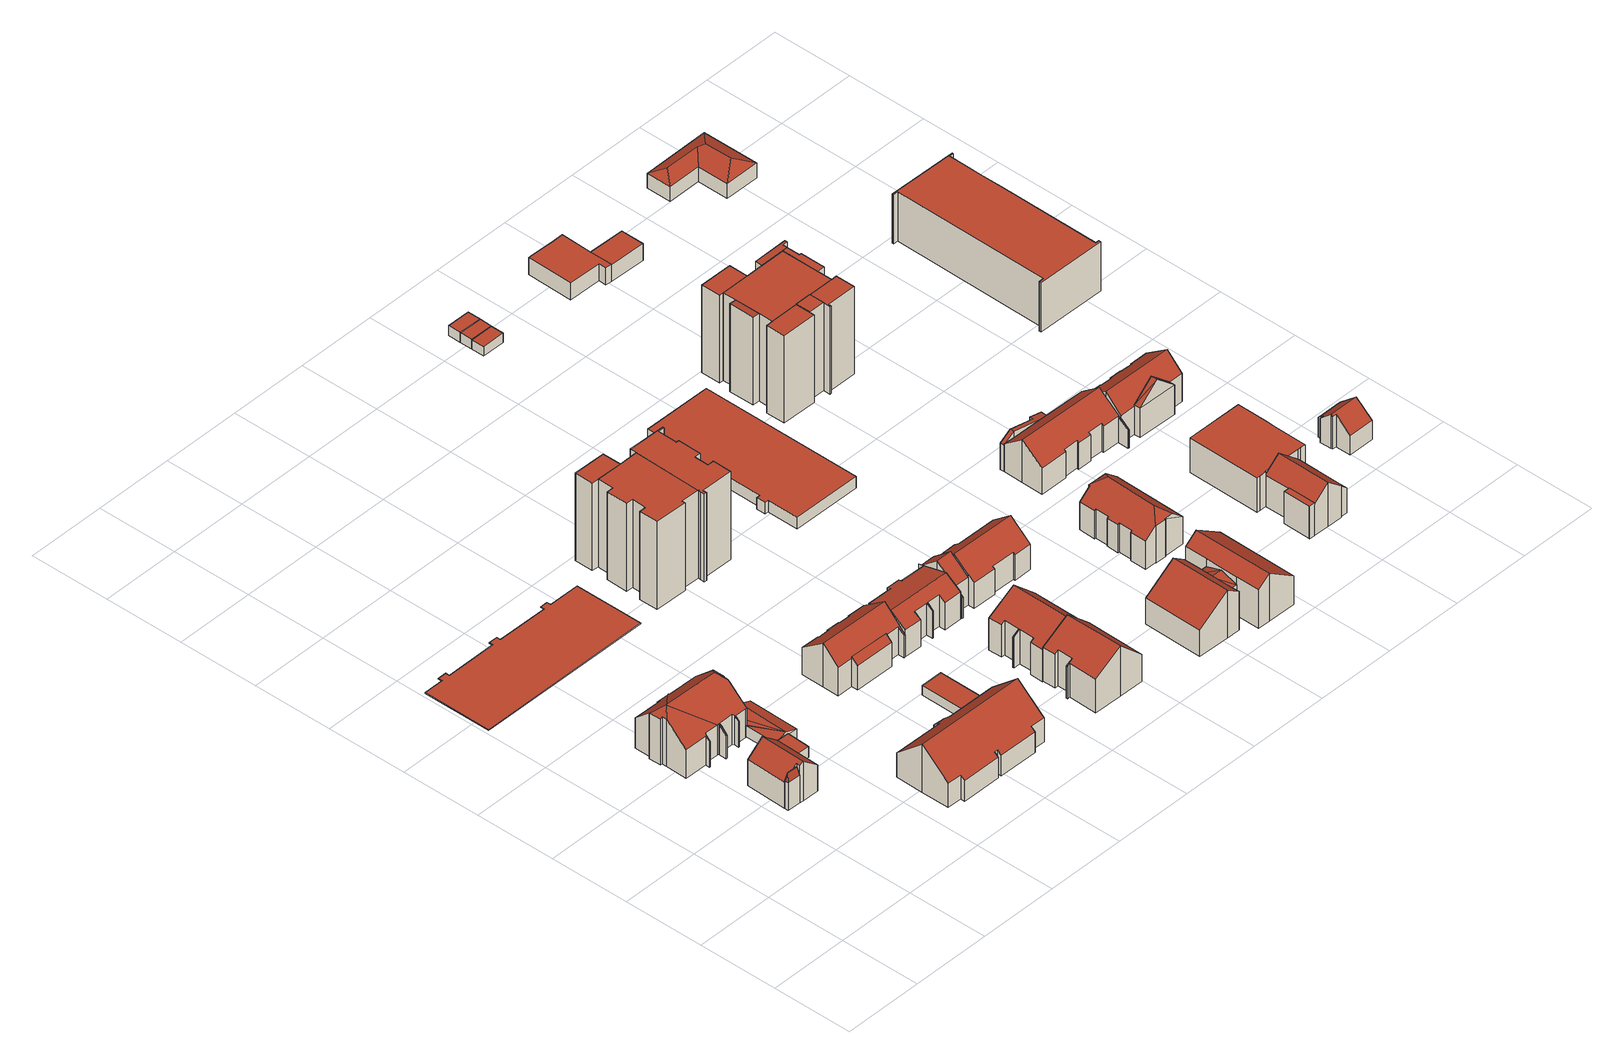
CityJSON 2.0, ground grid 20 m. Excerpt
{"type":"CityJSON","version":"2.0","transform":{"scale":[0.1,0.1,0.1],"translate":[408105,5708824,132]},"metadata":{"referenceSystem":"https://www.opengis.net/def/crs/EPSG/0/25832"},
"CityObjects":{
"building1":{"type":"Building","attributes":{"Gemeindeschluessel":"05978036","Geometrietyp2DReferenz":"3000","function":"31001_1000"},"children":["building1-1","building1-2"]},
"building1-1":{"type":"BuildingPart","attributes":{"roofType":"5000","measuredHeight":9.43},"parents":["building1"],"geometry":[{"type":"MultiSurface","lod":"2","boundaries":[[[0,1,2,3,4]],[[5,0,4,6]],[[7,5,8]],[[9,7,8,10,1]],[[9,1,0]],[[7,9,0,5]],[[4,3,11,6]],[[10,2,1]],[[11,3,2,10,8]],[[6,11,8,5]]],"semantics":{"surfaces":[{"type":"WallSurface"},{"type":"RoofSurface"},{"type":"GroundSurface"},{"type":"ClosureSurface"}],"values":[0,0,1,1,1,1,2,0,3,3]}}]},
"building1-2":{"type":"BuildingPart","attributes":{"roofType":"3100","measuredHeight":10.27},"parents":["building1"],"geometry":[{"type":"MultiSurface","lod":"2","boundaries":[[[12,13,5,6,14]],[[2,15,16,3]],[[15,17,18,16]],[[17,19,20,18]],[[19,21,22,20]],[[21,12,14,22]],[[17,15,2,10,23,13,12]],[[12,21,19,17]],[[14,6,11,3,16,18,20,22]],[[8,5,13,23]],[[8,11,6,5]],[[10,8,23]],[[2,3,11,8,10]]],"semantics":{"surfaces":[{"type":"WallSurface"},{"type":"RoofSurface"},{"type":"GroundSurface"},{"type":"ClosureSurface"}],"values":[0,0,0,0,0,0,1,1,2,0,3,0,3]}}]},
"building2":{"type":"Building","attributes":{"Gemeindeschluessel":"05978036","Geometrietyp2DReferenz":"3000","function":"31001_1000","roofType":"3300","measuredHeight":13.8},"geometry":[{"type":"MultiSurface","lod":"2","boundaries":[[[24,25,26,27]],[[25,28,29,26]],[[28,30,31,29]],[[30,32,33,31]],[[32,34,35,33]],[[34,36,37,35]],[[36,38,39,37]],[[38,40,41,39]],[[40,42,43,41]],[[42,44,45,43]],[[44,46,47,45]],[[46,48,49,47]],[[48,50,51,49]],[[50,52,53,51]],[[52,54,55,53]],[[54,56,57,55]],[[56,58,59,57]],[[58,60,61,59]],[[60,62,63,61]],[[62,64,65,63]],[[64,66,67,65]],[[66,68,69,67]],[[68,70,71,69]],[[70,72,73,71]],[[72,74,75,73]],[[74,76,77,75]],[[76,78,79,77]],[[78,80,81,79]],[[80,82,83,81]],[[82,84,85,83]],[[84,86,87,85]],[[86,88,89,87]],[[88,90,91,89]],[[90,92,93,91]],[[92,94,95,93]],[[94,96,97,95]],[[96,98,99,97]],[[98,100,101,99]],[[100,102,103,101]],[[102,24,27,103]],[[68,66,64,62,60,104]],[[38,36,34,32,105]],[[60,58,56,54,52,105,104]],[[52,50,48,46,44,42,40,38,105]],[[98,96,94,88,86,84,82,80,78,76,74,72,70,68,104,105]],[[94,92,90,88]],[[32,30,28,25,24,102,100,98,105]],[[27,26,29,31,33,35,37,39,41,43,45,47,49,51,53,55,57,59,61,63,65,67,69,71,73,75,77,79,81,83,85,87,89,91,93,95,97,99,101,103]]],"semantics":{"surfaces":[{"type":"WallSurface"},{"type":"RoofSurface"},{"type":"GroundSurface"}],"values":[0,0,0,0,0,0,0,0,0,0,0,0,0,0,0,0,0,0,0,0,0,0,0,0,0,0,0,0,0,0,0,0,0,0,0,0,0,0,0,0,1,1,1,1,1,1,1,2]}}]},
"building3":{"type":"Building","attributes":{"Gemeindeschluessel":"05978036","Geometrietyp2DReferenz":"3000","function":"31001_2460","roofType":"1000","measuredHeight":2.79},"geometry":[{"type":"MultiSurface","lod":"2","boundaries":[[[106,107,108,109]],[[107,110,111,108]],[[110,112,113,111]],[[112,106,109,113]],[[112,110,107,106]],[[109,108,111,113]]],"semantics":{"surfaces":[{"type":"WallSurface"},{"type":"RoofSurface"},{"type":"GroundSurface"}],"values":[0,0,0,0,1,2]}}]},
"building4":{"type":"Building","attributes":{"Gemeindeschluessel":"05978036","Geometrietyp2DReferenz":"3000","function":"31001_2460","roofType":"5000","measuredHeight":3.88},"geometry":[{"type":"MultiSurface","lod":"2","boundaries":[[[114,115,116,117]],[[115,118,119,116]],[[118,120,121,119]],[[120,122,123,121]],[[122,124,125,123]],[[124,114,117,125]],[[122,120,126,127]],[[118,127,126]],[[115,127,118]],[[114,127,115]],[[127,114,124]],[[120,118,126]],[[124,122,127]],[[117,116,119,121,123,125]]],"semantics":{"surfaces":[{"type":"WallSurface"},{"type":"RoofSurface"},{"type":"GroundSurface"}],"values":[0,0,0,0,0,0,1,1,1,1,1,0,0,2]}}]},
"building5":{"type":"Building","attributes":{"Gemeindeschluessel":"05978036","Geometrietyp2DReferenz":"3000","function":"31001_2460","roofType":"1000","measuredHeight":0.165},"geometry":[{"type":"MultiSurface","lod":"2","boundaries":[[[128,129,130,131]],[[129,132,133,130]],[[132,134,135,133]],[[134,136,137,135]],[[136,138,139,137]],[[138,140,141,139]],[[140,142,143,141]],[[142,144,145,143]],[[144,146,147,145]],[[146,148,149,147]],[[148,150,151,149]],[[150,152,153,151]],[[152,154,155,153]],[[154,156,157,155]],[[156,158,159,157]],[[158,128,131,159]],[[158,156,154,152,150,148,146,144,142,140,138,136,134,132,129,128]],[[131,130,133,135,137,139,141,143,145,147,149,151,153,155,157,159]]],"semantics":{"surfaces":[{"type":"WallSurface"},{"type":"RoofSurface"},{"type":"GroundSurface"}],"values":[0,0,0,0,0,0,0,0,0,0,0,0,0,0,0,0,1,2]}}]},
"building6":{"type":"Building","attributes":{"Gemeindeschluessel":"05978036","Geometrietyp2DReferenz":"3000","function":"31001_1000","roofType":"3100","measuredHeight":12.47},"geometry":[{"type":"MultiSurface","lod":"2","boundaries":[[[160,161,162,163]],[[161,164,165,162]],[[164,166,167,165]],[[166,168,169,167]],[[168,170,171,169]],[[170,172,173,171]],[[172,174,175,173]],[[174,176,177,175]],[[176,178,179,177]],[[178,180,181,179]],[[180,182,183,181]],[[182,184,185,183]],[[184,186,187,185]],[[186,188,189,187]],[[188,190,191,189]],[[190,192,193,191]],[[192,194,195,193]],[[194,160,163,195]],[[190,188,186,184,182,180,178,176,174,172,170,168]],[[168,166,164,161,160,194,192,190]],[[163,162,165,167,169,171,173,175,177,179,181,183,185,187,189,191,193,195]]],"semantics":{"surfaces":[{"type":"WallSurface"},{"type":"RoofSurface"},{"type":"GroundSurface"}],"values":[0,0,0,0,0,0,0,0,0,0,0,0,0,0,0,0,0,0,1,1,2]}}]},
"building7":{"type":"Building","attributes":{"Gemeindeschluessel":"05978036","Geometrietyp2DReferenz":"3000","function":"31001_2460","roofType":"1000","measuredHeight":2.37},"geometry":[{"type":"MultiSurface","lod":"2","boundaries":[[[196,197,198,199]],[[197,200,201,198]],[[200,202,203,201]],[[202,196,199,203]],[[202,200,197,196]],[[199,198,201,203]]],"semantics":{"surfaces":[{"type":"WallSurface"},{"type":"RoofSurface"},{"type":"GroundSurface"}],"values":[0,0,0,0,1,2]}}]},
"building8":{"type":"Building","attributes":{"Gemeindeschluessel":"05978036","Geometrietyp2DReferenz":"3000","function":"31001_1000"},"children":["building8-1","building8-2"]},
"building8-1":{"type":"BuildingPart","attributes":{"roofType":"2100","measuredHeight":7.64},"parents":["building8"],"geometry":[{"type":"MultiSurface","lod":"2","boundaries":[[[204,205,206,207,208]],[[209,210,211,212,213]],[[210,204,208,211]],[[210,209,205,204]],[[208,207,212,211]],[[213,206,205,209]],[[213,212,207,206]]],"semantics":{"surfaces":[{"type":"WallSurface"},{"type":"RoofSurface"},{"type":"GroundSurface"},{"type":"ClosureSurface"}],"values":[0,0,0,1,2,0,3]}}]},
"building8-2":{"type":"BuildingPart","attributes":{"roofType":"3100","measuredHeight":11.17},"parents":["building8"],"geometry":[{"type":"MultiSurface","lod":"2","boundaries":[[[214,213,212,215]],[[206,216,217,207]],[[216,218,219,217]],[[218,220,221,219]],[[220,222,223,221]],[[222,224,225,223]],[[224,226,227,225]],[[226,228,229,227]],[[228,230,231,229]],[[230,232,233,231]],[[232,234,235,233]],[[234,236,237,235]],[[236,238,239,237]],[[238,240,241,239]],[[240,242,243,241]],[[242,244,245,243]],[[244,246,247,245]],[[246,214,215,247]],[[242,240,238,236,234,232,230,228,226,224,222,220,218]],[[218,216,206,213,214,246,244,242]],[[215,212,207,217,219,221,223,225,227,229,231,233,235,237,239,241,243,245,247]],[[207,212,213,206]]],"semantics":{"surfaces":[{"type":"WallSurface"},{"type":"RoofSurface"},{"type":"GroundSurface"},{"type":"ClosureSurface"}],"values":[0,0,0,0,0,0,0,0,0,0,0,0,0,0,0,0,0,0,1,1,2,3]}}]},
"building9":{"type":"Building","attributes":{"Gemeindeschluessel":"05978036","Geometrietyp2DReferenz":"3000","function":"31001_1000"},"children":["building9-1","building9-2","building9-3"]},
"building9-1":{"type":"BuildingPart","attributes":{"roofType":"1000","measuredHeight":22.79},"parents":["building9"],"geometry":[{"type":"MultiSurface","lod":"2","boundaries":[[[248,249,250,251]],[[249,252,253,250]],[[252,254,255,253]],[[254,256,257,255]],[[256,258,259,257]],[[258,260,261,259]],[[260,262,263,261]],[[262,264,265,263]],[[264,266,267,265]],[[266,268,269,267]],[[268,270,271,269]],[[270,272,273,271]],[[272,274,275,273]],[[274,276,277,275]],[[274,272,270,268,266,264,262,260,258,256,254,252,249,248,278,276]],[[277,279,251,250,253,255,257,259,261,263,265,267,269,271,273,275]],[[279,277,276,278]],[[251,279,278,248]]],"semantics":{"surfaces":[{"type":"WallSurface"},{"type":"RoofSurface"},{"type":"GroundSurface"},{"type":"ClosureSurface"}],"values":[0,0,0,0,0,0,0,0,0,0,0,0,0,0,1,2,0,3]}}]},
"building9-2":{"type":"BuildingPart","attributes":{"roofType":"1000","measuredHeight":22.76},"parents":["building9"],"geometry":[{"type":"MultiSurface","lod":"2","boundaries":[[[280,281,282,283]],[[281,284,285,282]],[[286,287,288,289]],[[287,280,283,288]],[[287,286,284,281,280]],[[283,282,285,289,288]],[[289,285,284,286]]],"semantics":{"surfaces":[{"type":"WallSurface"},{"type":"RoofSurface"},{"type":"GroundSurface"},{"type":"ClosureSurface"}],"values":[0,0,0,0,1,2,3]}}]},
"building9-3":{"type":"BuildingPart","attributes":{"roofType":"1000","measuredHeight":22.84},"parents":["building9"],"geometry":[{"type":"MultiSurface","lod":"2","boundaries":[[[290,285,284]],[[290,248,251,285]],[[291,292,279,278]],[[291,293,294,292]],[[293,295,296,294]],[[295,297,298,296]],[[297,299,300,298]],[[299,301,302,300]],[[301,303,304,302]],[[303,305,306,304]],[[305,307,308,306]],[[307,309,310,308]],[[309,311,286,289,310]],[[311,309,307,305,303,301,299,297,295,293,291,278,248,290]],[[285,251,279,292,294,296,298,300,302,304,306,308,310,289]],[[279,251,248,278]],[[284,286,311,290]],[[284,285,289,286]]],"semantics":{"surfaces":[{"type":"WallSurface"},{"type":"RoofSurface"},{"type":"GroundSurface"},{"type":"ClosureSurface"}],"values":[0,0,0,0,0,0,0,0,0,0,0,0,0,1,2,3,0,3]}}]},
"building10":{"type":"Building","attributes":{"Gemeindeschluessel":"05978036","Geometrietyp2DReferenz":"3000","function":"31001_1000","roofType":"3100","measuredHeight":12.95},"geometry":[{"type":"MultiSurface","lod":"2","boundaries":[[[312,313,314,315]],[[313,316,317,314]],[[316,318,319,317]],[[318,320,321,319]],[[320,322,323,321]],[[322,324,325,323]],[[324,326,327,325]],[[326,328,329,327]],[[328,330,331,329]],[[330,332,333,331]],[[332,334,335,333]],[[334,312,315,335]],[[330,328,326,324]],[[324,322,320,318,316,313,312,334,332,330]],[[315,314,317,319,321,323,325,327,329,331,333,335]]],"semantics":{"surfaces":[{"type":"WallSurface"},{"type":"RoofSurface"},{"type":"GroundSurface"}],"values":[0,0,0,0,0,0,0,0,0,0,0,0,1,1,2]}}]},
"building11":{"type":"Building","attributes":{"Gemeindeschluessel":"05978036","Geometrietyp2DReferenz":"3000","function":"31001_1000","roofType":"3100","measuredHeight":9.75},"geometry":[{"type":"MultiSurface","lod":"2","boundaries":[[[336,337,338,339]],[[337,340,341,338]],[[340,342,343,341]],[[342,344,345,343]],[[344,346,347,345]],[[346,348,349,347]],[[348,350,245,349]],[[350,351,352,245]],[[351,353,241,352]],[[353,354,355,241]],[[354,356,357,355]],[[356,358,359,357]],[[358,360,361,359]],[[360,362,363,361]],[[362,364,365,363]],[[364,366,367,365]],[[366,368,369,367]],[[368,370,371,369]],[[370,372,373,371]],[[372,336,339,373]],[[368,366,364,362,360,358,356,354,353,351]],[[351,350,348,346,344,342,340,337,336,372,370,368]],[[339,338,341,343,345,347,349,245,352,241,355,357,359,361,363,365,367,369,371,373]]],"semantics":{"surfaces":[{"type":"WallSurface"},{"type":"RoofSurface"},{"type":"GroundSurface"}],"values":[0,0,0,0,0,0,0,0,0,0,0,0,0,0,0,0,0,0,0,0,1,1,2]}}]},
"building12":{"type":"Building","attributes":{"Gemeindeschluessel":"05978036","Geometrietyp2DReferenz":"3000","function":"31001_1000","roofType":"3100","measuredHeight":12.45},"geometry":[{"type":"MultiSurface","lod":"2","boundaries":[[[374,375,376,377]],[[375,378,379,376]],[[378,380,381,379]],[[380,382,383,381]],[[382,384,385,383]],[[384,386,387,385]],[[386,388,389,387]],[[388,390,391,389]],[[390,392,393,391]],[[392,394,395,393]],[[394,396,397,395]],[[396,398,399,397]],[[398,400,401,399]],[[400,374,377,401]],[[396,394,392,390]],[[390,388,386,384,382,380,378,375,374,400,398,396]],[[377,376,379,381,383,385,387,389,391,393,395,397,399,401]]],"semantics":{"surfaces":[{"type":"WallSurface"},{"type":"RoofSurface"},{"type":"GroundSurface"}],"values":[0,0,0,0,0,0,0,0,0,0,0,0,0,0,1,1,2]}}]},
"building13":{"type":"Building","attributes":{"Gemeindeschluessel":"05978036","Geometrietyp2DReferenz":"3000","function":"31001_1000"},"children":["building13-1","building13-2"]},
"building13-1":{"type":"BuildingPart","attributes":{"roofType":"3100","measuredHeight":11.15},"parents":["building13"],"geometry":[{"type":"MultiSurface","lod":"2","boundaries":[[[402,403,404,405]],[[403,406,407,404]],[[406,408,409,407]],[[408,410,411,409]],[[410,412,413,411]],[[412,414,415,416,413]],[[412,410,408,406,403,402,417,418,419]],[[419,420,414,412]],[[421,422,405,404,407,409,411,413,416,423]],[[418,424,419]],[[402,405,422,417]],[[417,422,421,424,418]],[[425,415,414,420]],[[425,423,416,415]],[[424,425,420,419]],[[421,423,425,424]]],"semantics":{"surfaces":[{"type":"WallSurface"},{"type":"RoofSurface"},{"type":"GroundSurface"},{"type":"ClosureSurface"}],"values":[0,0,0,0,0,0,1,1,2,0,3,3,0,3,0,3]}}]},
"building13-2":{"type":"BuildingPart","attributes":{"roofType":"3100","measuredHeight":10.98},"parents":["building13"],"geometry":[{"type":"MultiSurface","lod":"2","boundaries":[[[426,427,428,429]],[[427,430,431,428]],[[430,432,433,431]],[[432,434,435,433]],[[434,436,437,435]],[[436,438,439,437]],[[438,440,441,439]],[[440,442,443,441]],[[442,444,445,443]],[[444,446,447,445]],[[446,448,449,447]],[[448,450,451,449]],[[450,452,453,451]],[[452,454,455,453]],[[454,456,402,405,455]],[[415,426,429,416]],[[457,456,454,452,450,448,446,444,442]],[[442,440,438,436,434,432,430,427,426,415,425,424,418,457]],[[429,428,431,433,435,437,439,441,443,445,447,449,451,453,455,405,422,421,423,416]],[[417,402,456,457]],[[422,405,402,417]],[[418,417,457]],[[424,421,422,417,418]],[[425,423,421,424]],[[415,416,423,425]]],"semantics":{"surfaces":[{"type":"WallSurface"},{"type":"RoofSurface"},{"type":"GroundSurface"},{"type":"ClosureSurface"}],"values":[0,0,0,0,0,0,0,0,0,0,0,0,0,0,0,0,1,1,2,0,3,0,3,3,3]}}]},
"building14":{"type":"Building","attributes":{"Gemeindeschluessel":"05978036","Geometrietyp2DReferenz":"3000","function":"31001_1000"},"children":["building14-1","building14-2","building14-3"]},
"building14-1":{"type":"BuildingPart","attributes":{"roofType":"3100","measuredHeight":12.32},"parents":["building14"],"geometry":[{"type":"MultiSurface","lod":"2","boundaries":[[[458,459,460,461]],[[459,462,463,460]],[[462,464,463]],[[465,466,467]],[[465,468,469,466]],[[468,470,471,469]],[[470,472,473,471]],[[472,474,475,473]],[[474,458,461,475]],[[470,468,465,462,459,458]],[[458,474,472,470]],[[461,460,463,466,469,471,473,475]],[[465,467,476,464,462]],[[467,466,463,464]],[[467,464,476]]],"semantics":{"surfaces":[{"type":"WallSurface"},{"type":"RoofSurface"},{"type":"GroundSurface"},{"type":"ClosureSurface"}],"values":[0,0,0,0,0,0,0,0,0,1,1,2,0,3,3]}}]},
"building14-2":{"type":"BuildingPart","attributes":{"roofType":"3100","measuredHeight":9.57},"parents":["building14"],"geometry":[{"type":"MultiSurface","lod":"2","boundaries":[[[477,467,466,478]],[[464,479,480,463]],[[464,481,479]],[[464,476,481]],[[477,481,476]],[[476,467,477]],[[480,478,466,463]],[[478,480,479,477]],[[463,466,467,464]],[[479,481,477]],[[476,464,467]]],"semantics":{"surfaces":[{"type":"WallSurface"},{"type":"RoofSurface"},{"type":"GroundSurface"},{"type":"ClosureSurface"}],"values":[0,0,1,1,1,1,2,3,3,3,3]}}]},
"building14-3":{"type":"BuildingPart","attributes":{"roofType":"3100","measuredHeight":12.29},"parents":["building14"],"geometry":[{"type":"MultiSurface","lod":"2","boundaries":[[[482,480,479]],[[482,483,484,480]],[[483,485,486,484]],[[485,487,488,486]],[[487,489,490,488]],[[489,491,492,490]],[[491,493,494,492]],[[493,495,478,494]],[[495,477,478]],[[491,489,487,485]],[[485,483,482,495,493,491]],[[480,484,486,488,490,492,494,478]],[[482,479,481,477,495]],[[479,480,478,477]],[[479,477,481]]],"semantics":{"surfaces":[{"type":"WallSurface"},{"type":"RoofSurface"},{"type":"GroundSurface"},{"type":"ClosureSurface"}],"values":[0,0,0,0,0,0,0,0,0,1,1,2,0,3,3]}}]},
"building15":{"type":"Building","attributes":{"Gemeindeschluessel":"05978036","Geometrietyp2DReferenz":"3000","function":"31001_2460","roofType":"1000","measuredHeight":3},"geometry":[{"type":"MultiSurface","lod":"2","boundaries":[[[496,497,498,499]],[[497,500,501,498]],[[500,502,503,501]],[[502,504,505,503]],[[504,506,507,505]],[[506,508,509,507]],[[508,510,511,509]],[[510,512,513,511]],[[512,514,515,513]],[[514,516,517,515]],[[516,518,519,517]],[[518,520,521,519]],[[520,522,523,521]],[[522,524,525,523]],[[524,526,527,525]],[[526,496,499,527]],[[526,524,522,520,518,516,514,512,510,508,506,504,502,500,497,496]],[[499,498,501,503,505,507,509,511,513,515,517,519,521,523,525,527]]],"semantics":{"surfaces":[{"type":"WallSurface"},{"type":"RoofSurface"},{"type":"GroundSurface"}],"values":[0,0,0,0,0,0,0,0,0,0,0,0,0,0,0,0,1,2]}}]},
"building16":{"type":"Building","attributes":{"Gemeindeschluessel":"05978036","Geometrietyp2DReferenz":"3000","function":"31001_1000","roofType":"5000","measuredHeight":11.87},"geometry":[{"type":"MultiSurface","lod":"2","boundaries":[[[528,529,530,531]],[[529,532,533,530]],[[532,534,535,533]],[[534,536,537,535]],[[536,538,539,537]],[[538,540,541,539]],[[540,542,543,541]],[[542,544,545,543]],[[544,546,547,545]],[[546,548,549,547]],[[548,550,551,549]],[[550,552,553,551]],[[552,554,555,553]],[[554,556,557,555]],[[556,558,559,557]],[[558,560,561,559]],[[560,562,563,561]],[[562,564,565,563]],[[564,566,567,565]],[[566,528,531,567]],[[540,568,569,546,544,542]],[[570,571,534,532,572]],[[538,536,571,570,569,568]],[[546,569,570,572,529,528,566,564,562,560,558,556,554,552,550,548]],[[532,529,572]],[[536,534,571]],[[540,538,568]],[[531,530,533,535,537,539,541,543,545,547,549,551,553,555,557,559,561,563,565,567]]],"semantics":{"surfaces":[{"type":"WallSurface"},{"type":"RoofSurface"},{"type":"GroundSurface"}],"values":[0,0,0,0,0,0,0,0,0,0,0,0,0,0,0,0,0,0,0,0,1,1,1,1,0,0,0,2]}}]},
"building17":{"type":"Building","attributes":{"Gemeindeschluessel":"05978036","Geometrietyp2DReferenz":"3000","function":"31001_2460","roofType":"1000","measuredHeight":2.38},"geometry":[{"type":"MultiSurface","lod":"2","boundaries":[[[573,574,575,576]],[[574,577,578,575]],[[577,579,580,578]],[[579,573,576,580]],[[579,577,574,573]],[[576,575,578,580]]],"semantics":{"surfaces":[{"type":"WallSurface"},{"type":"RoofSurface"},{"type":"GroundSurface"}],"values":[0,0,0,0,1,2]}}]},
"building18":{"type":"Building","attributes":{"Gemeindeschluessel":"05978036","Geometrietyp2DReferenz":"3000","function":"31001_2460","roofType":"1000","measuredHeight":2.45},"geometry":[{"type":"MultiSurface","lod":"2","boundaries":[[[581,582,583,575]],[[582,584,585,583]],[[584,586,578,585]],[[586,581,575,578]],[[586,584,582,581]],[[575,583,585,578]]],"semantics":{"surfaces":[{"type":"WallSurface"},{"type":"RoofSurface"},{"type":"GroundSurface"}],"values":[0,0,0,0,1,2]}}]},
"building19":{"type":"Building","attributes":{"Gemeindeschluessel":"05978036","Geometrietyp2DReferenz":"3000","function":"31001_2460","roofType":"1000","measuredHeight":2.47},"geometry":[{"type":"MultiSurface","lod":"2","boundaries":[[[582,587,588,583]],[[587,589,590,588]],[[589,584,585,590]],[[584,582,583,585]],[[584,589,587,582]],[[583,588,590,585]]],"semantics":{"surfaces":[{"type":"WallSurface"},{"type":"RoofSurface"},{"type":"GroundSurface"}],"values":[0,0,0,0,1,2]}}]},
"building20":{"type":"Building","attributes":{"Gemeindeschluessel":"05978036","Geometrietyp2DReferenz":"3000","function":"31001_1000"},"children":["building20-1","building20-2","building20-3","building20-4","building20-5","building20-6","building20-7","building20-8"]},
"building20-1":{"type":"BuildingPart","attributes":{"roofType":"1000","measuredHeight":22.76},"parents":["building20"],"geometry":[{"type":"MultiSurface","lod":"2","boundaries":[[[591,592,593,594,595,596]],[[597,598,592,591]],[[595,594,599,600]],[[593,592,598,601]],[[601,599,594,593]],[[602,601,598,597]],[[600,599,601,602]],[[596,602,597,591]],[[596,595,600,602]]],"semantics":{"surfaces":[{"type":"WallSurface"},{"type":"RoofSurface"},{"type":"GroundSurface"},{"type":"ClosureSurface"}],"values":[0,1,2,0,3,0,3,0,3]}}]},
"building20-2":{"type":"BuildingPart","attributes":{"roofType":"1000","measuredHeight":22.78},"parents":["building20"],"geometry":[{"type":"MultiSurface","lod":"2","boundaries":[[[603,604,605,606]],[[604,607,608,605]],[[607,609,610,608]],[[609,611,612,613,610]],[[614,611,609,607,604,603]],[[606,605,608,610,613,615]],[[616,612,611,614]],[[616,615,613,612]],[[606,615,616,614,603]]],"semantics":{"surfaces":[{"type":"WallSurface"},{"type":"RoofSurface"},{"type":"GroundSurface"},{"type":"ClosureSurface"}],"values":[0,0,0,0,1,2,0,3,3]}}]},
"building20-3":{"type":"BuildingPart","attributes":{"roofType":"1000","measuredHeight":22.71},"parents":["building20"],"geometry":[{"type":"MultiSurface","lod":"2","boundaries":[[[617,618,619,620]],[[618,621,622,619]],[[621,623,624,622]],[[623,596,595,624]],[[625,626,627,628]],[[626,617,620,627]],[[626,625,602,596,623,621,618,617]],[[620,619,622,624,595,600,628,627]],[[600,595,596,602]],[[600,602,625,628]]],"semantics":{"surfaces":[{"type":"WallSurface"},{"type":"RoofSurface"},{"type":"GroundSurface"},{"type":"ClosureSurface"}],"values":[0,0,0,0,0,0,1,2,3,3]}}]},
"building20-4":{"type":"BuildingPart","attributes":{"roofType":"2100","measuredHeight":22.89},"parents":["building20"],"geometry":[{"type":"MultiSurface","lod":"2","boundaries":[[[629,630,631,632]],[[630,603,606,631]],[[633,634,635,636,637]],[[634,638,639,635]],[[638,629,632,639]],[[638,634,633,603,630,629]],[[632,631,606,615,636,635,639]],[[637,616,614,603,633]],[[615,606,603,614,616]],[[637,636,615,616]]],"semantics":{"surfaces":[{"type":"WallSurface"},{"type":"RoofSurface"},{"type":"GroundSurface"},{"type":"ClosureSurface"}],"values":[0,0,0,0,0,1,2,0,3,3]}}]},
"building20-5":{"type":"BuildingPart","attributes":{"roofType":"1000","measuredHeight":22.72},"parents":["building20"],"geometry":[{"type":"MultiSurface","lod":"2","boundaries":[[[640,641,642,643]],[[641,644,645,642]],[[644,646,647,645]],[[593,640,643,594]],[[593,601,646,644,641,640]],[[643,642,645,647,599,594]],[[647,646,601,599]],[[594,599,601,593]]],"semantics":{"surfaces":[{"type":"WallSurface"},{"type":"RoofSurface"},{"type":"GroundSurface"},{"type":"ClosureSurface"}],"values":[0,0,0,0,1,2,3,3]}}]},
"building20-6":{"type":"BuildingPart","attributes":{"roofType":"2100","measuredHeight":22.81},"parents":["building20"],"geometry":[{"type":"MultiSurface","lod":"2","boundaries":[[[648,649,650,651]],[[652,653,654,655]],[[653,648,651,654]],[[653,652,649,648]],[[651,650,655,654]],[[649,652,655,650]]],"semantics":{"surfaces":[{"type":"WallSurface"},{"type":"RoofSurface"},{"type":"GroundSurface"},{"type":"ClosureSurface"}],"values":[0,0,0,1,2,3]}}]},
"building20-7":{"type":"BuildingPart","attributes":{"roofType":"1000","measuredHeight":22.72},"parents":["building20"],"geometry":[{"type":"MultiSurface","lod":"2","boundaries":[[[612,625,628,613]],[[652,655,647,646]],[[649,656,657,650]],[[658,637,636,659]],[[616,637,658,656,649,652,646,601,602,625,612]],[[613,628,600,599,647,655,650,657,659,636,615]],[[599,600,602,601]],[[646,647,599,601]],[[602,600,628,625]],[[652,649,650,655]],[[659,657,656,658]],[[636,637,616,615]],[[613,615,616,612]]],"semantics":{"surfaces":[{"type":"WallSurface"},{"type":"RoofSurface"},{"type":"GroundSurface"},{"type":"ClosureSurface"}],"values":[0,0,0,0,1,2,3,3,3,3,3,3,3]}}]},
"building20-8":{"type":"BuildingPart","attributes":{"roofType":"1000","measuredHeight":22.73},"parents":["building20"],"geometry":[{"type":"MultiSurface","lod":"2","boundaries":[[[660,661,662,663]],[[661,664,665,662]],[[664,658,659,665]],[[660,663,657,656]],[[656,658,664,661,660]],[[663,662,665,659,657]],[[656,657,659,658]]],"semantics":{"surfaces":[{"type":"WallSurface"},{"type":"RoofSurface"},{"type":"GroundSurface"},{"type":"ClosureSurface"}],"values":[0,0,0,0,1,2,3]}}]},
"building21":{"type":"Building","attributes":{"Gemeindeschluessel":"05978036","Geometrietyp2DReferenz":"3000","function":"31001_1000"},"children":["building21-1","building21-2"]},
"building21-1":{"type":"BuildingPart","attributes":{"roofType":"3100","measuredHeight":11.42},"parents":["building21"],"geometry":[{"type":"MultiSurface","lod":"2","boundaries":[[[666,667,668,669]],[[667,670,671,668]],[[670,672,673,671]],[[672,674,675,673]],[[674,676,677,675]],[[676,678,679,677]],[[678,680,681,679]],[[680,682,683,681]],[[682,684,685,683]],[[684,686,687,685]],[[688,666,669,689]],[[684,682,680,678,676,674,672,670]],[[670,667,666,688,686,684]],[[669,668,671,673,675,677,679,681,683,685,687,689]],[[689,687,686,688]]],"semantics":{"surfaces":[{"type":"WallSurface"},{"type":"RoofSurface"},{"type":"GroundSurface"},{"type":"ClosureSurface"}],"values":[0,0,0,0,0,0,0,0,0,0,0,1,1,2,3]}}]},
"building21-2":{"type":"BuildingPart","attributes":{"roofType":"1000","measuredHeight":8.36},"parents":["building21"],"geometry":[{"type":"MultiSurface","lod":"2","boundaries":[[[690,691,692,687,686]],[[691,693,694,692]],[[693,695,696,694]],[[695,697,688,689,696]],[[695,693,691,690,697]],[[689,687,692,694,696]],[[686,688,697,690]],[[686,687,689,688]]],"semantics":{"surfaces":[{"type":"WallSurface"},{"type":"RoofSurface"},{"type":"GroundSurface"},{"type":"ClosureSurface"}],"values":[0,0,0,0,1,2,0,3]}}]},
"building22":{"type":"Building","attributes":{"Gemeindeschluessel":"05978036","Geometrietyp2DReferenz":"3000","function":"31001_1000"},"children":["building22-1","building22-2","building22-3","building22-4"]},
"building22-1":{"type":"BuildingPart","attributes":{"roofType":"3100","measuredHeight":11.08},"parents":["building22"],"geometry":[{"type":"MultiSurface","lod":"2","boundaries":[[[698,699,700,701]],[[699,702,703,700]],[[702,704,705,703]],[[704,706,707,705]],[[706,708,709,707]],[[708,710,711,709]],[[710,712,713,711]],[[712,714,715,713]],[[714,716,717,715]],[[716,718,719,717]],[[720,721,722,723,724]],[[725,726,727,728]],[[726,698,701,727]],[[729,721,720,718,716,714]],[[714,712,710,708,706,704,702,699,698,726,725,730,731,729]],[[701,700,703,705,707,709,711,713,715,717,719,724,723,732,733,728,727]],[[720,724,719,718]],[[734,722,721,729]],[[732,723,722,734]],[[731,734,729]],[[725,728,733,730]],[[730,733,732,734,731]]],"semantics":{"surfaces":[{"type":"WallSurface"},{"type":"RoofSurface"},{"type":"GroundSurface"},{"type":"ClosureSurface"}],"values":[0,0,0,0,0,0,0,0,0,0,0,0,0,1,1,2,3,0,3,0,3,3]}}]},
"building22-2":{"type":"BuildingPart","attributes":{"roofType":"3100","measuredHeight":12.09},"parents":["building22"],"geometry":[{"type":"MultiSurface","lod":"2","boundaries":[[[735,736,737,719,718]],[[736,738,739,737]],[[738,740,720,724,739]],[[738,736,741]],[[735,740,742]],[[742,736,735]],[[736,742,741]],[[740,741,742]],[[741,740,738]],[[719,737,739,724]],[[718,720,740,735]],[[718,719,724,720]]],"semantics":{"surfaces":[{"type":"WallSurface"},{"type":"RoofSurface"},{"type":"GroundSurface"},{"type":"ClosureSurface"}],"values":[0,0,0,0,0,1,1,1,1,2,0,3]}}]},
"building22-3":{"type":"BuildingPart","attributes":{"roofType":"3100","measuredHeight":10.96},"parents":["building22"],"geometry":[{"type":"MultiSurface","lod":"2","boundaries":[[[743,744,725,728,745]],[[722,746,747,723]],[[746,748,749,747]],[[748,750,751,749]],[[750,752,753,751]],[[752,754,755,753]],[[754,756,757,755]],[[756,758,759,757]],[[758,760,761,759]],[[760,762,763,761]],[[762,764,765,763]],[[764,766,767,765]],[[766,768,769,767]],[[768,770,771,769]],[[770,772,773,774,771]],[[775,743,745,776,777]],[[770,768,766,764,762,760,758,756,754,752,750,748,746,722,734,731,778]],[[778,744,743,775,779,780,781,772,770]],[[745,728,733,732,723,747,749,751,753,755,757,759,761,763,765,767,769,771,774,782,776]],[[730,725,744,778]],[[733,728,725,730]],[[731,730,778]],[[722,723,732,734]],[[734,732,733,730,731]],[[773,772,781]],[[777,779,775]],[[776,782,780,779,777]],[[782,774,773,781,780]]],"semantics":{"surfaces":[{"type":"WallSurface"},{"type":"RoofSurface"},{"type":"GroundSurface"},{"type":"ClosureSurface"}],"values":[0,0,0,0,0,0,0,0,0,0,0,0,0,0,0,0,1,1,2,0,3,0,3,3,0,0,3,3]}}]},
"building22-4":{"type":"BuildingPart","attributes":{"roofType":"3100","measuredHeight":8.72},"parents":["building22"],"geometry":[{"type":"MultiSurface","lod":"2","boundaries":[[[783,784,785,786]],[[784,787,788,785]],[[787,789,790,788]],[[789,777,776,790]],[[773,791,792,774]],[[791,783,786,792]],[[793,779,777,789,787,784,783]],[[783,791,773,781,793]],[[786,785,788,790,776,782,774,792]],[[780,779,793]],[[782,776,777,779,780]],[[781,780,793]],[[782,780,781,773,774]]],"semantics":{"surfaces":[{"type":"WallSurface"},{"type":"RoofSurface"},{"type":"GroundSurface"},{"type":"ClosureSurface"}],"values":[0,0,0,0,0,0,1,1,2,0,3,0,3]}}]},
"building23":{"type":"Building","attributes":{"Gemeindeschluessel":"05978036","Geometrietyp2DReferenz":"3000","function":"31001_1000","roofType":"9999","measuredHeight":9},"geometry":[{"type":"MultiSurface","lod":"2","boundaries":[[[794,795,796,797,798,799,800,801,802,803,804,805]],[[805,804,806,807]],[[804,803,808,806]],[[803,802,809,808]],[[802,801,810,809]],[[801,800,811,810]],[[800,799,812,811]],[[799,798,675,812]],[[798,797,673,675]],[[797,796,668,673]],[[796,795,669,668]],[[795,794,813,669]],[[794,805,807,813]],[[807,806,808,809,810,811,812,675,673,668,669,813]]],"semantics":{"surfaces":[{"type":"RoofSurface"},{"type":"WallSurface"},{"type":"GroundSurface"}],"values":[0,1,1,1,1,1,1,1,1,1,1,1,1,2]}}]},
"building24":{"type":"Building","attributes":{"Gemeindeschluessel":"05978036","Geometrietyp2DReferenz":"3000","function":"31001_1000"},"children":["building24-1","building24-2"]},
"building24-1":{"type":"BuildingPart","attributes":{"roofType":"1000","measuredHeight":4.34},"parents":["building24"],"geometry":[{"type":"MultiSurface","lod":"2","boundaries":[[[814,815,816,817]],[[815,818,819,816]],[[818,820,821,819]],[[820,818,815,814]],[[817,816,819,821]],[[817,821,820,814]]],"semantics":{"surfaces":[{"type":"WallSurface"},{"type":"RoofSurface"},{"type":"GroundSurface"},{"type":"ClosureSurface"}],"values":[0,0,0,1,2,3]}}]},
"building24-2":{"type":"BuildingPart","attributes":{"roofType":"1000","measuredHeight":4.37},"parents":["building24"],"geometry":[{"type":"MultiSurface","lod":"2","boundaries":[[[822,823,824,821,820]],[[823,825,826,824]],[[825,827,828,826]],[[827,829,830,828]],[[829,831,832,830]],[[831,833,834,832]],[[833,835,836,834]],[[835,837,814,817,836]],[[835,833,831,829,827,825,823,822,837]],[[817,821,824,826,828,830,832,834,836]],[[820,814,837,822]],[[820,821,817,814]]],"semantics":{"surfaces":[{"type":"WallSurface"},{"type":"RoofSurface"},{"type":"GroundSurface"},{"type":"ClosureSurface"}],"values":[0,0,0,0,0,0,0,0,1,2,0,3]}}]},
"building25":{"type":"Building","attributes":{"Gemeindeschluessel":"05978036","Geometrietyp2DReferenz":"3000","function":"31001_1000","roofType":"3100","measuredHeight":8.72},"geometry":[{"type":"MultiSurface","lod":"2","boundaries":[[[838,839,840,841]],[[839,842,843,840]],[[842,844,845,843]],[[844,846,847,845]],[[846,848,849,847]],[[848,850,851,849]],[[850,852,853,851]],[[852,854,855,853]],[[854,856,857,855]],[[856,838,841,857]],[[852,850,848,846,844,842]],[[842,839,838,856,854,852]],[[841,840,843,845,847,849,851,853,855,857]]],"semantics":{"surfaces":[{"type":"WallSurface"},{"type":"RoofSurface"},{"type":"GroundSurface"}],"values":[0,0,0,0,0,0,0,0,0,0,1,1,2]}}]},
"building26":{"type":"Building","attributes":{"Gemeindeschluessel":"05978036","Geometrietyp2DReferenz":"3000","function":"31001_1000","roofType":"5000","measuredHeight":5.99},"geometry":[{"type":"MultiSurface","lod":"2","boundaries":[[[858,859,860,861]],[[859,862,863,860]],[[862,864,865,863]],[[864,866,867,865]],[[866,868,869,867]],[[868,858,861,869]],[[870,868,866]],[[871,870,866,864]],[[872,873,871,864,862]],[[872,862,859]],[[873,872,859,858]],[[870,871,873,858,868]],[[861,860,863,865,867,869]]],"semantics":{"surfaces":[{"type":"WallSurface"},{"type":"RoofSurface"},{"type":"GroundSurface"}],"values":[0,0,0,0,0,0,1,1,1,1,1,1,2]}}]},
"building27":{"type":"Building","attributes":{"Gemeindeschluessel":"05978036","Geometrietyp2DReferenz":"3000","function":"31001_1000","roofType":"1000","measuredHeight":12.83},"geometry":[{"type":"MultiSurface","lod":"2","boundaries":[[[874,875,876,877]],[[875,878,879,876]],[[878,880,881,879]],[[880,882,883,881]],[[882,884,885,883]],[[884,886,887,885]],[[886,888,889,887]],[[888,890,891,889]],[[890,892,893,891]],[[892,894,895,893]],[[894,896,897,895]],[[896,898,899,897]],[[898,900,901,899]],[[900,874,877,901]],[[900,898,896,894,892,890,888,886,884,882,880,878,875,874]],[[877,876,879,881,883,885,887,889,891,893,895,897,899,901]]],"semantics":{"surfaces":[{"type":"WallSurface"},{"type":"RoofSurface"},{"type":"GroundSurface"}],"values":[0,0,0,0,0,0,0,0,0,0,0,0,0,0,1,2]}}]}
},
"vertices":[
[202,330,103],[202,339,103],[202,339,100],[202,339,32],[202,330,32],[235,329,103],[235,329,32],[231,333,126],[236,338,103],[206,334,126],[206,339,103],[236,338,32],
[244,328,134],[235,329,128],[244,328,32],[205,441,100],[205,441,32],[247,440,134],[247,440,32],[289,439,100],[289,439,32],[286,327,100],[286,327,32],[236,338,128],
[207,544,87],[205,544,87],[205,544,22],[207,544,22],[205,554,96],[205,554,22],[148,555,96],[148,555,22],[149,609,144],[149,609,22],[149,621,144],[149,621,22],[144,621,140],[144,621,22],[144,650,140],[144,650,22],[144,651,139],[144,651,22],[149,651,139],[149,651,22],[150,694,100],[150,694,22],[222,693,100],[222,693,22],[222,701,93],[222,701,22],[253,700,93],[253,700,22],[253,699,95],[253,699,22],[253,693,100],[253,693,22],[326,692,100],[326,692,22],[326,649,139],[326,649,22],[330,649,139],[330,649,22],[331,649,138],[331,649,22],[330,619,138],[330,619,22],[326,619,142],[326,619,22],[325,604,142],[325,604,22],[325,599,138],[325,599,22],[325,553,96],[325,553,22],[322,553,96],[322,553,22],[292,553,96],[292,553,22],[292,543,88],[292,543,22],[290,543,88],[290,543,22],[290,555,98],[290,555,22],[287,558,100],[287,558,22],[250,558,100],[250,558,22],[250,553,96],[250,553,22],[250,537,81],[250,537,22],[247,537,81],[247,537,22],[247,555,98],[247,555,22],[247,558,100],[247,558,22],[244,558,100],[244,558,22],[210,559,100],[210,559,22],[208,557,98],[208,557,22],[307,625,160],[167,627,160],
[357,471,57],[354,413,57],[354,413,29],[357,471,29],[319,414,57],[319,414,29],[321,472,57],[321,472,29],
[322,553,53],[325,553,53],[325,553,25],[322,553,25],[325,599,53],[325,599,25],[385,598,53],[385,598,25],[383,471,53],[383,471,25],[321,472,53],[321,472,25],[354,599,64],[352,471,64],
[0,953,16],[1,1125,16],[1,1125,14],[0,953,14],[51,1125,16],[51,1125,14],[51,1135,16],[51,1135,14],[73,1135,16],[73,1135,14],[73,1125,16],[73,1125,14],[202,1125,16],[202,1125,14],[202,1135,16],[202,1135,14],[224,1135,16],[224,1135,14],[224,1125,16],[224,1125,14],[353,1124,16],[353,1124,14],[353,1134,16],[353,1134,14],[372,1134,16],[372,1134,14],[372,1124,16],[372,1124,14],[450,1124,16],[450,1124,14],[450,952,16],[450,952,14],
[544,248,88],[573,247,88],[573,247,39],[544,248,39],[573,232,101],[573,232,39],[698,231,101],[698,231,39],[697,161,163],[697,161,39],[697,90,101],[697,90,39],[660,91,101],[660,91,39],[660,81,92],[660,81,39],[561,82,92],[561,82,39],[561,92,101],[561,92,39],[552,92,101],[552,92,39],[552,82,92],[552,82,39],[453,83,92],[453,83,39],[453,93,101],[453,93,39],[417,94,101],[417,94,39],[417,164,163],[417,164,39],[418,234,101],[418,234,39],[544,233,101],[544,233,39],
[645,371,59],[700,371,59],[700,371,35],[645,371,35],[699,256,59],[699,256,35],[644,257,59],[644,257,35],
[576,482,90],[576,499,105],[576,499,100],[576,499,28],[576,482,28],[676,497,105],[676,481,90],[676,481,28],[676,497,28],[676,497,100],
[712,497,100],[712,497,28],[536,499,100],[536,499,28],[537,540,140],[537,540,28],[537,597,98],[537,597,28],[582,596,98],[582,596,28],[582,592,100],[582,592,28],[611,592,100],[611,592,28],[611,596,98],[611,596,28],[644,595,98],[644,595,28],[644,592,100],[644,592,28],[672,591,100],[672,591,28],[672,595,98],[672,595,28],[717,594,98],[717,594,28],[717,581,108],[717,581,28],[717,538,140],[717,538,28],[716,481,85],[716,481,28],[712,481,85],[712,481,28],
[636,1133,242],[636,1149,242],[636,1149,14],[636,1133,14],[730,1148,242],[730,1148,14],[730,1144,242],[730,1144,14],[715,1144,242],[715,1144,14],[714,1096,242],[714,1096,14],[721,1096,242],[721,1096,14],[720,1037,242],[720,1037,14],[704,1037,242],[704,1037,14],[704,1002,242],[704,1002,14],[720,1002,242],[720,1002,14],[719,954,242],[719,954,14],[638,955,242],[638,955,14],[638,946,242],[638,946,14],[632,946,242],[632,946,14],[632,956,242],[632,956,14],
[508,1181,241],[589,1180,241],[589,1180,14],[508,1181,14],[589,1133,241],[589,1133,14],[524,1134,241],[507,1135,241],[507,1135,14],[524,1134,14],
[589,1133,242],[633,963,242],[633,963,14],[586,964,242],[586,964,14],[586,956,242],[586,956,14],[505,958,242],[505,958,14],[505,1005,242],[505,1005,14],[522,1005,242],[522,1005,14],[523,1040,242],[523,1040,14],[506,1041,242],[506,1041,14],[507,1094,242],[507,1094,14],[523,1094,242],[523,1094,14],[524,1134,242],
[829,147,120],[829,150,120],[829,150,37],[829,147,37],[846,150,130],[846,150,37],[846,188,130],[846,188,37],[837,188,124],[837,188,37],[837,221,124],[837,221,37],[909,220,166],[909,220,37],[971,219,107],[971,219,37],[969,74,107],[969,74,37],[907,75,166],[907,75,37],[835,76,124],[835,76,37],[836,147,124],[836,147,37],
[832,495,110],[798,496,110],[798,496,28],[832,495,28],[797,480,98],[797,480,28],[795,480,98],[795,480,28],[795,496,110],[795,496,28],[760,496,110],[760,496,28],[760,480,98],[760,480,28],[716,481,98],[716,521,126],[716,521,28],[717,581,110],[781,580,110],[781,580,28],[781,589,107],[781,589,28],[814,588,107],[814,588,28],[814,580,110],[814,580,28],[877,579,110],[877,579,28],[878,593,106],[878,593,28],[879,593,106],[879,593,28],[878,519,126],[878,519,28],[877,479,98],[877,479,28],[832,479,98],[832,479,28],
[848,255,123],[848,293,123],[848,293,34],[848,255,34],[831,293,113],[831,293,34],[831,296,113],[831,296,34],[848,296,123],[848,296,34],[849,334,123],[849,334,34],[839,334,117],[839,334,34],[839,368,117],[839,368,34],[911,367,159],[911,367,34],[973,366,100],[973,366,34],[971,219,100],[971,219,34],[909,220,159],[909,220,34],[837,221,117],[837,221,34],[838,255,117],[838,255,34],
[916,494,103],[880,495,103],[880,495,32],[916,494,32],[880,474,85],[880,474,32],[877,474,85],[877,474,32],[877,479,89],[877,479,32],[878,542,143],[878,542,32],[879,590,103],[879,590,95],[879,590,32],[917,532,135],[917,536,138],[917,542,143],[918,589,103],[917,542,32],[917,532,32],[918,589,32],[917,542,133],[918,589,95],
[879,593,92],[923,593,92],[923,593,32],[879,593,32],[923,589,95],[923,589,32],[951,589,95],[951,589,32],[951,592,92],[951,592,32],[984,592,92],[984,592,32],[984,580,102],[984,580,32],[1083,578,102],[1083,578,32],[1082,530,142],[1082,530,32],[1081,476,98],[1081,476,32],[1036,476,98],[1036,476,32],[1036,481,102],[1036,481,32],[976,482,102],[976,482,32],[976,477,98],[976,477,32],[916,478,98],[916,478,32],[916,494,111],[917,532,142],
[1184,185,162],[1217,185,138],[1217,185,39],[1184,185,39],[1217,154,138],[1217,154,39],[1217,154,118],[1216,71,138],[1216,71,39],[1216,71,118],[1216,37,138],[1216,37,39],[1182,37,162],[1182,37,39],[1102,39,106],[1102,39,39],[1104,187,106],[1104,187,39],[1216,112,134],
[1246,70,118],[1246,70,39],[1247,154,118],[1247,154,39],[1246,112,134],
[1247,154,139],[1248,210,139],[1248,210,39],[1280,210,162],[1280,210,39],[1350,209,113],[1350,209,39],[1348,9,113],[1348,9,39],[1278,10,162],[1278,10,39],[1245,10,139],[1245,10,39],[1246,70,139],
[874,916,49],[874,994,49],[874,994,19],[874,916,19],[865,994,49],[865,994,19],[865,1017,49],[865,1017,19],[874,1017,49],[874,1017,19],[875,1120,49],[875,1120,19],[866,1120,49],[866,1120,19],[866,1140,49],[866,1140,19],[875,1140,49],[875,1140,19],[875,1219,49],[875,1219,19],[866,1219,49],[866,1219,19],[866,1242,49],[866,1242,19],[875,1242,49],[875,1242,19],[876,1321,49],[876,1321,19],[1049,1320,49],[1049,1320,19],[1047,915,49],[1047,915,19],
[1268,486,129],[1268,489,129],[1268,489,32],[1268,486,32],[1295,488,130],[1295,488,32],[1295,486,132],[1295,486,32],[1347,485,104],[1347,485,32],[1344,305,104],[1344,305,32],[1292,306,129],[1292,306,32],[1292,304,128],[1292,304,32],[1265,304,128],[1265,304,32],[1265,306,129],[1265,306,32],[1236,307,104],[1236,307,32],[1237,348,104],[1237,348,32],[1240,348,107],[1240,348,32],[1241,382,107],[1241,382,32],[1237,382,104],[1237,382,32],[1238,412,104],[1238,412,32],[1241,412,107],[1241,412,32],[1242,446,107],[1242,446,32],[1238,446,104],[1238,446,32],[1239,487,104],[1239,487,32],[1314,306,129],[1290,332,151],[1293,459,151],[1315,486,132],[1269,489,130],
[865,1753,27],[865,1785,27],[865,1785,3],[865,1753,3],[923,1785,27],[923,1785,3],[923,1753,27],[923,1753,3],
[865,1785,28],[866,1816,28],[866,1816,3],[924,1815,28],[924,1815,3],[923,1785,28],
[866,1848,28],[866,1848,3],[924,1848,28],[924,1848,3],
[1227,1166,248],[1187,1166,248],[1187,1166,247],[1187,1166,20],[1227,1166,20],[1227,1166,247],[1227,1203,248],[1187,1203,248],[1187,1203,20],[1227,1203,20],[1187,1203,247],[1227,1203,247],
[1305,1335,248],[1305,1302,248],[1305,1302,20],[1305,1335,20],[1310,1302,248],[1310,1302,20],[1310,1239,248],[1310,1239,20],[1292,1239,248],[1292,1239,247],[1292,1239,20],[1292,1335,248],[1292,1335,20],[1292,1335,247],
[1306,1155,247],[1230,1155,247],[1230,1155,20],[1306,1155,20],[1230,1148,247],[1230,1148,20],[1227,1148,247],[1227,1148,20],[1292,1203,247],[1306,1203,247],[1306,1203,20],[1292,1203,20],
[1317,1345,249],[1305,1345,249],[1305,1345,20],[1317,1345,20],[1230,1335,248],[1230,1352,249],[1230,1352,20],[1230,1335,20],[1230,1335,247],[1317,1352,249],[1317,1352,20],
[1187,1155,247],[1099,1155,247],[1099,1155,20],[1187,1155,20],[1099,1203,247],[1099,1203,20],[1116,1203,247],[1116,1203,20],
[1099,1302,248],[1116,1302,247],[1116,1302,20],[1099,1302,20],[1116,1239,247],[1099,1239,248],[1099,1239,20],[1116,1239,20],
[1116,1335,247],[1116,1335,20],[1187,1335,247],[1187,1335,20],
[1105,1335,247],[1105,1383,247],[1105,1383,20],[1105,1335,20],[1187,1383,247],[1187,1383,20],
[1533,253,123],[1533,255,123],[1533,255,42],[1533,253,42],[1573,254,156],[1573,254,42],[1628,253,107],[1628,253,42],[1628,252,107],[1628,252,42],[1627,146,107],[1627,146,42],[1627,120,107],[1627,120,42],[1609,120,123],[1609,120,42],[1609,119,123],[1609,119,42],[1571,119,156],[1571,119,42],[1532,120,123],[1532,120,42],[1533,190,123],[1533,190,42],
[1532,120,126],[1517,120,126],[1517,120,42],[1517,122,126],[1517,122,42],[1518,190,126],[1518,190,42],[1533,190,126],
[1535,698,107],[1565,697,107],[1565,697,35],[1535,698,35],[1565,701,104],[1565,701,35],[1595,701,104],[1595,701,35],[1595,697,107],[1595,697,35],[1625,696,107],[1625,696,35],[1625,700,104],[1625,700,35],[1671,700,104],[1671,700,35],[1670,643,146],[1670,643,35],[1669,602,107],[1669,602,35],[1629,602,107],[1629,602,35],[1529,604,107],[1491,604,106],[1491,604,99],[1491,604,35],[1529,604,35],[1493,702,104],[1536,701,104],[1536,701,35],[1493,702,35],[1492,645,146],[1492,664,132],[1492,656,138],[1492,645,35],[1492,664,35],[1492,645,130],
[1629,602,111],[1629,586,111],[1629,586,35],[1529,588,111],[1529,588,35],[1529,604,111],[1579,587,156],[1579,603,156],
[1493,713,107],[1493,702,116],[1493,713,35],[1491,583,82],[1491,583,35],[1488,583,82],[1488,583,35],[1489,610,103],[1489,610,35],[1446,611,103],[1446,611,35],[1446,616,107],[1446,616,35],[1409,617,107],[1409,617,35],[1409,612,103],[1409,612,35],[1374,612,103],[1374,612,35],[1375,617,107],[1375,617,35],[1337,617,107],[1337,617,35],[1337,613,103],[1337,613,35],[1267,614,103],[1267,614,35],[1268,668,145],[1268,668,35],[1269,717,107],[1269,717,103],[1269,717,35],[1395,715,107],[1395,715,35],[1395,715,103],[1492,664,145],[1373,715,107],[1297,716,107],[1275,717,107],[1297,716,35],
[1297,727,123],[1363,726,109],[1363,726,35],[1297,727,35],[1363,734,109],[1363,734,35],[1396,733,103],[1396,733,35],[1269,728,103],[1269,728,35],[1297,716,123],
[1516,253,132],[1533,253,132],[1533,255,132],[1628,253,132],[1628,252,132],[1636,252,132],[1648,251,132],[1649,333,132],[1650,354,132],[1651,434,132],[1510,436,132],[1508,253,132],[1510,436,42],[1508,253,42],[1651,434,42],[1650,354,42],[1649,333,42],[1648,251,42],[1636,252,42],[1516,253,42],
[1206,1775,50],[1297,1773,50],[1297,1773,7],[1206,1775,7],[1296,1715,50],[1296,1715,7],[1205,1717,50],[1205,1717,7],
[1205,1717,51],[1189,1718,51],[1189,1718,7],[1190,1737,51],[1190,1737,7],[1108,1739,51],[1108,1739,7],[1110,1854,51],[1110,1854,7],[1115,1854,51],[1115,1854,7],[1185,1852,51],[1185,1852,7],[1208,1852,51],[1208,1852,7],[1206,1775,51],
[1770,279,120],[1760,279,120],[1760,279,36],[1770,279,36],[1760,283,124],[1760,283,36],[1759,312,98],[1759,312,36],[1769,312,98],[1769,312,36],[1769,326,86],[1769,326,36],[1834,326,86],[1834,326,36],[1834,283,124],[1834,283,36],[1835,241,86],[1835,241,36],[1770,241,86],[1770,241,36],
[1624,1848,61],[1624,1707,61],[1624,1707,23],[1624,1848,23],[1537,1707,61],[1537,1707,23],[1537,1785,61],[1537,1785,23],[1454,1785,61],[1454,1785,23],[1454,1847,61],[1454,1847,23],[1479,1816,77],[1568,1816,77],[1581,1738,83],[1580,1804,83],
[1651,1366,156],[1825,1363,156],[1825,1363,28],[1651,1366,28],[1825,1360,156],[1825,1360,28],[1815,1360,156],[1815,1360,28],[1814,1277,156],[1814,1277,28],[1814,1221,156],[1814,1221,28],[1811,964,156],[1811,964,28],[1821,964,156],[1821,964,28],[1820,958,156],[1820,958,28],[1646,960,156],[1646,960,28],[1646,966,156],[1646,966,28],[1658,966,156],[1658,966,28],[1663,1362,156],[1663,1362,28],[1651,1362,156],[1651,1362,28]
]}
